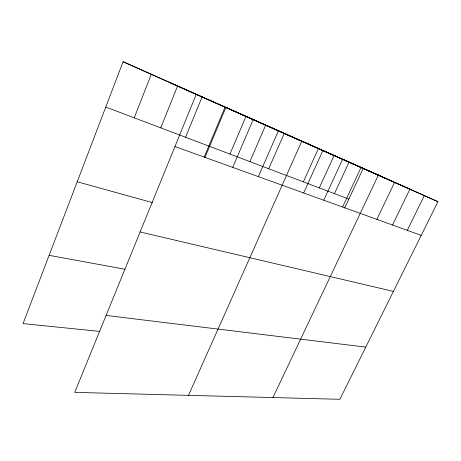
<?xml version="1.0" encoding="UTF-8"?>
<svg xmlns="http://www.w3.org/2000/svg" width="461" height="461" viewBox="0 0 461 461"><rect width="100%" height="100%" fill="white"/><g stroke="black" fill="none" stroke-linecap="round" stroke-linejoin="round"><path stroke-width="0.69" d="M386.226 178.597L123.081 61.705L23.05 323.61L99.484 331.367M134.226 117.826L151.306 74.238M160.762 127.876L177.594 85.907M123.081 61.705L196.196 94.413L74.722 392.38L339.872 399.295L437.95 201.676L363.251 168.34L344.615 208.136M185.558 137.263L202.131 96.804M204.137 157.161L225.101 107.004L301.748 141.245M205.001 157.385L225.838 107.563M229.947 154.072L246.024 116.293M232.719 167.383L253.135 119.676M249.891 161.621L265.715 125.035M258.362 176.632L278.363 130.872M268.711 168.749L284.287 133.281M188.503 395.348L301.828 141.072L378.32 175.22L272.958 397.549M303.332 181.859L318.43 148.442M303.655 192.975L322.861 150.614M319.294 187.904L334.15 155.42M323.749 200.224L342.575 159.356M334.444 193.643L349.075 162.047M342.569 207.012L361.021 167.545M376.844 219.378L394.576 182.429M392.49 225.02L409.881 189.223M407.259 230.35L424.316 195.625M106.093 315.433L365.775 347.098M49.125 255.342L124.816 269.207M140.121 231.964L393.417 291.404M77.218 181.784L152.689 202.679M174.944 146.54L421.221 235.387M105.765 107.05L348.85 199.094M169.562 82.496L411.564 189.903M196.196 94.413L437.95 201.676"/></g></svg>
